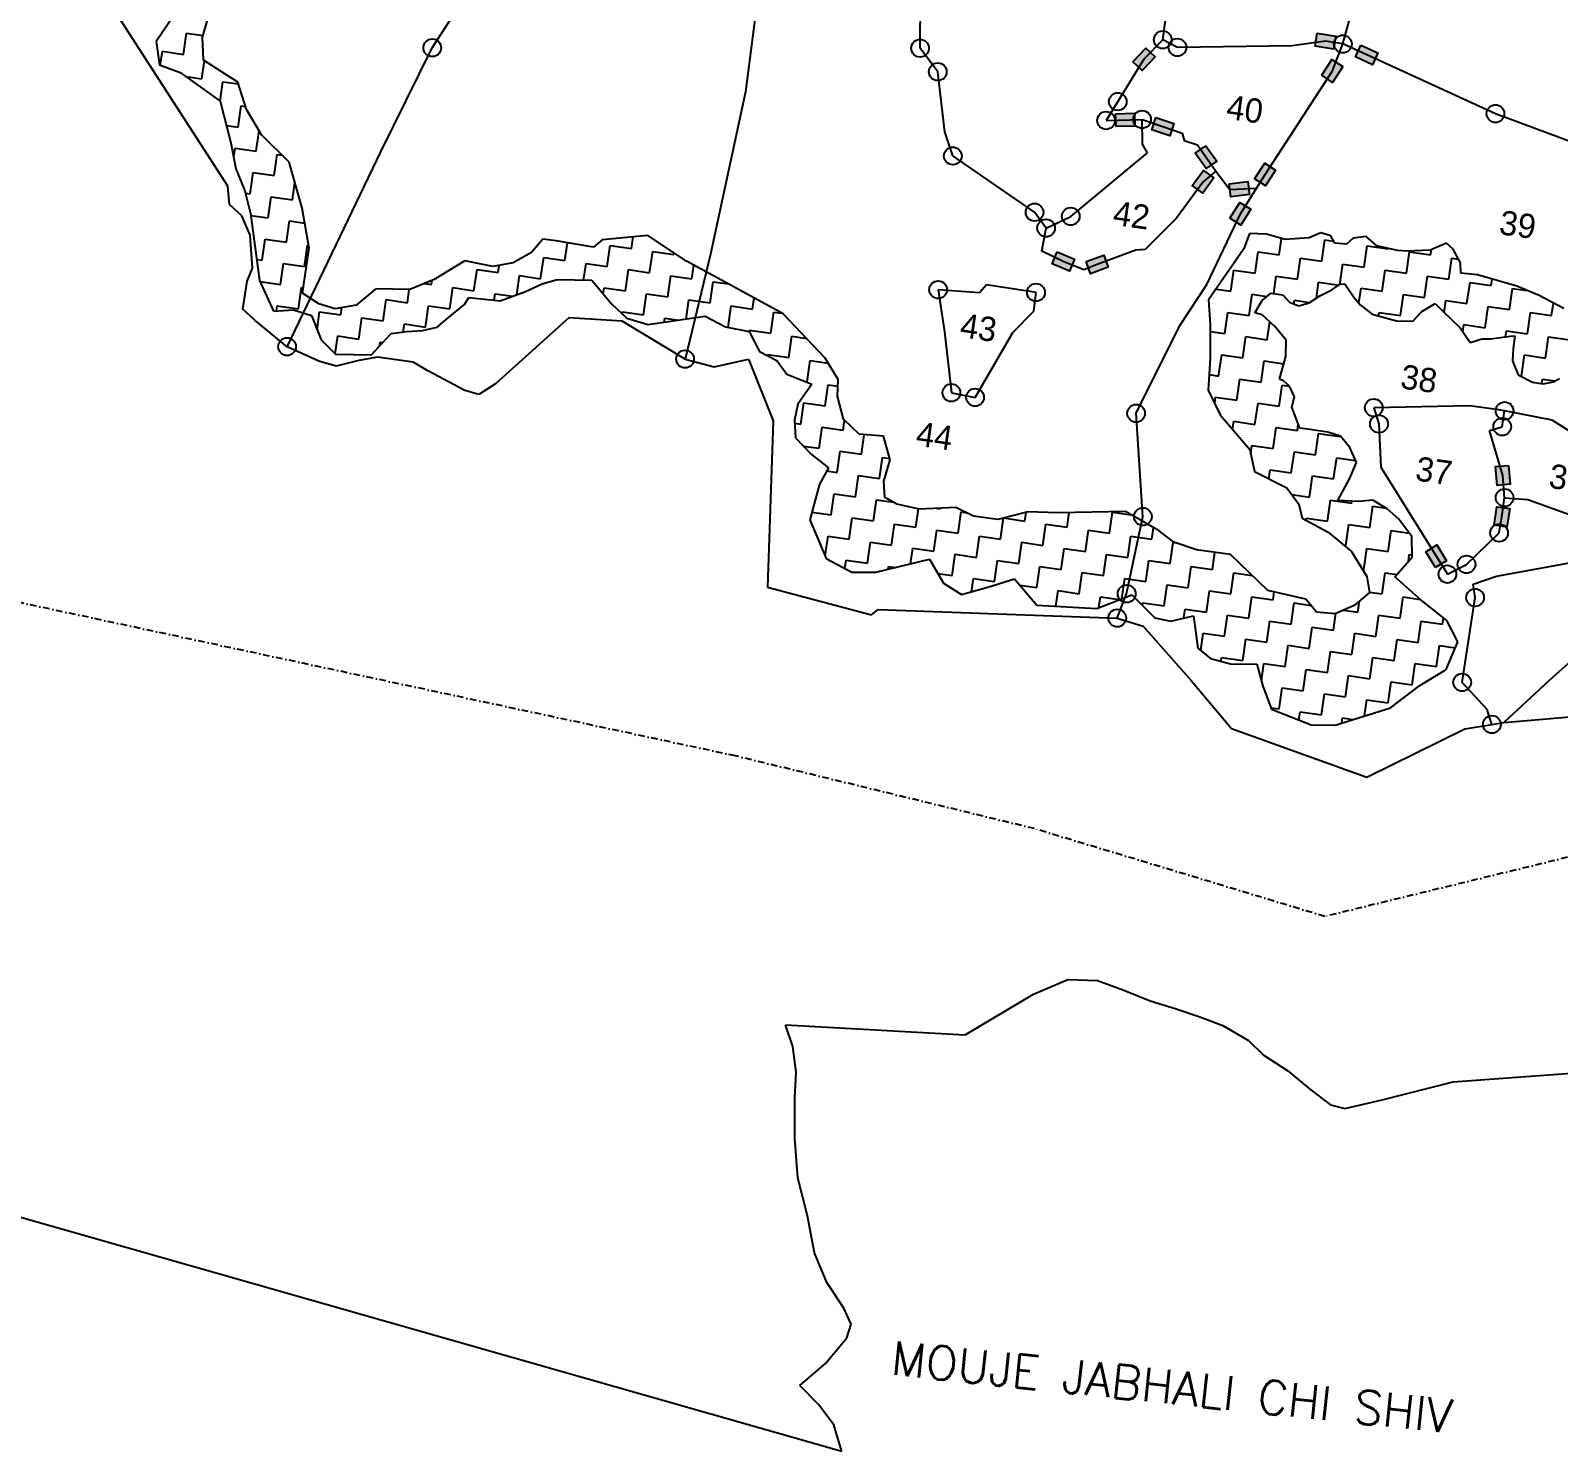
# Model space of a CAD drawing. Header units: metres. Extents: x 322372 to 326475, y 1828986 to 1832433.
# Drawn here: x 323819 to 324985, y 1828986 to 1830071 of the extents above; entities that cross this region are included whole.
import ezdxf

# ---------------------------------------------------------------- set-up
doc = ezdxf.new("R2010")
doc.units = ezdxf.units.M
doc.header["$MEASUREMENT"] = 0
doc.linetypes.add('DASHDOT', pattern=[1, 0.5, -0.25, 0, -0.25])
doc.linetypes.add('DIVIDE', pattern=[1.25, 0.5, -0.25, 0, -0.25, 0, -0.25])
for name, color, linetype in [('OFF', 1, 'Continuous'), ('POLY_HATCH', 12, 'Continuous'), ('POLY_PARCEL', 6, 'Continuous'), ('POLY_WATER', 4, 'Continuous'), ('TEXT_PARCEL', 7, 'Continuous'), ('V_BOUND_STREAM_LINE', 7, 'DASHDOT'), ('V_DIVIDE_LINE', 7, 'DIVIDE')]:
    doc.layers.add(name, color=color, linetype=linetype)
doc.styles.get("Standard").update_dxf_attribs({"font": 'simplex.shx'})
doc.styles.add('TEXT_MAP', font='', dxfattribs={"height": 2.5})
doc.styles.get('TEXT_MAP').set_extended_font_data('Kruti Dev 050')

msp = doc.modelspace()

# ---------------------------------------------------------------- hatches: boundary and pattern name
for points in [[(324813.3, 1830057.2), (324814.9, 1830067), (324800.7, 1830069.3), (324799.1, 1830059.5)], [(324677.1, 1830051.2), (324669.9, 1830058), (324660, 1830047.6), (324667.2, 1830040.8)], [(324843, 1830045.3), (324847.1, 1830054.3), (324834.1, 1830060.3), (324830, 1830051.3)], [(324804.2, 1830037.2), (324812.5, 1830031.8), (324820.4, 1830043.8), (324812, 1830049.2)], [(324661.5, 1829998.3), (324661.2, 1830008.3), (324646.9, 1830007.9), (324647.2, 1829998)], [(324688.2, 1829991.1), (324691.2, 1830000.5), (324677.6, 1830004.9), (324674.5, 1829995.5)], [(324716, 1829966), (324724.1, 1829971.7), (324715.8, 1829983.4), (324707.7, 1829977.7)], [(324705.4, 1829953.1), (324713.4, 1829947.2), (324721.9, 1829958.8), (324713.9, 1829964.6)], [(324769, 1829964.8), (324760.7, 1829970.2), (324752.9, 1829958.2), (324761.2, 1829952.8)], [(324749, 1829946.3), (324747.8, 1829956.1), (324733.6, 1829954.4), (324734.8, 1829944.5)], [(324750.1, 1829934.9), (324741.7, 1829940.1), (324734.1, 1829928), (324742.5, 1829922.7)], [(324611.7, 1829887.7), (324615.4, 1829896.9), (324602.2, 1829902.3), (324598.4, 1829893.2)], [(324641.2, 1829890.6), (324637.8, 1829899.9), (324624.3, 1829895), (324627.7, 1829885.7)], [(324938, 1829724.1), (324947.9, 1829725), (324946.7, 1829739.3), (324936.8, 1829738.4)], [(324947.7, 1829706.4), (324937.8, 1829707.8), (324935.8, 1829693.6), (324945.6, 1829692.2)], [(324892, 1829678.7), (324883.6, 1829673.4), (324891.1, 1829661.3), (324899.5, 1829666.5)]]:
    msp.add_hatch(color=256).paths.add_polyline_path(points)

# ---------------------------------------------------------------- linework, layer by layer
for points in [[(324800.7, 1830069.3), (324814.9, 1830067), (324813.3, 1830057.2), (324799.1, 1830059.5)], [(324660, 1830047.6), (324669.9, 1830058), (324677.1, 1830051.2), (324667.2, 1830040.8)], [(324834.1, 1830060.3), (324847.1, 1830054.3), (324843, 1830045.3), (324830, 1830051.3)], [(324820.4, 1830043.8), (324812.5, 1830031.8), (324804.2, 1830037.2), (324812, 1830049.2)], [(324646.9, 1830007.9), (324661.2, 1830008.3), (324661.5, 1829998.3), (324647.2, 1829998)], [(324677.6, 1830004.9), (324691.2, 1830000.5), (324688.2, 1829991.1), (324674.5, 1829995.5)], [(324715.8, 1829983.4), (324724.1, 1829971.7), (324716, 1829966), (324707.7, 1829977.7)], [(324721.9, 1829958.8), (324713.4, 1829947.2), (324705.4, 1829953.1), (324713.9, 1829964.6)], [(324752.9, 1829958.2), (324760.7, 1829970.2), (324769, 1829964.8), (324761.2, 1829952.8)], [(324733.6, 1829954.4), (324747.8, 1829956.1), (324749, 1829946.3), (324734.8, 1829944.5)], [(324734.1, 1829928), (324741.7, 1829940.1), (324750.1, 1829934.9), (324742.5, 1829922.7)], [(324602.2, 1829902.3), (324615.4, 1829896.9), (324611.7, 1829887.7), (324598.4, 1829893.2)], [(324624.3, 1829895), (324637.8, 1829899.9), (324641.2, 1829890.6), (324627.7, 1829885.7)], [(324946.7, 1829739.3), (324947.9, 1829725), (324938, 1829724.1), (324936.8, 1829738.4)], [(324935.8, 1829693.6), (324937.8, 1829707.8), (324947.7, 1829706.4), (324945.6, 1829692.2)], [(324891.1, 1829661.3), (324883.6, 1829673.4), (324892, 1829678.7), (324899.5, 1829666.5)]]:
    msp.add_lwpolyline(points, close=True)
for centre in [(324682.8, 1830064.3), (324125.3, 1830058.2), (324497.6, 1830057.9), (324694, 1830058.5), (324820.3, 1830061.1), (324511.1, 1830039.9), (324648.5, 1830017.1), (324936.8, 1830007.9), (324639.6, 1830002.7), (324667.1, 1830003.5), (324522.6, 1829975.6), (324585, 1829932.6), (324612.6, 1829929.5), (324593.8, 1829920.6), (324511.4, 1829873.5), (324586.1, 1829871.4), (324014.4, 1829830), (324318.2, 1829820.5), (324521.5, 1829794.8), (324539.6, 1829791.3), (324843.9, 1829783.4), (324662.5, 1829779.1), (324847.9, 1829771), (324943.8, 1829781), (324942, 1829768.9), (324943.8, 1829714.7), (324667.7, 1829700.2), (324939.6, 1829687.8), (324900.1, 1829656.3), (324914.7, 1829663.8), (324655.3, 1829641.3), (324921.2, 1829638.4), (324648.1, 1829622.8), (324911.4, 1829573.7), (324934.1, 1829541.6)]:
    msp.add_circle(centre, 6.76)
at = {"layer": 'OFF'}
msp.add_line((324438, 1828986.5), (323481.7, 1829258.8), dxfattribs=at)
at = {"layer": 'POLY_HATCH'}
for p, q in [((323928.4, 1830083.6), (323914.5, 1830063)), ((323950, 1830066.3), (323953.8, 1830079.4)), ((323914.5, 1830063), (323917, 1830045.1)), ((323950.7, 1830048.7), (323950, 1830066.3)), ((323976.8, 1830032), (323950.7, 1830048.7)), ((323917, 1830045.1), (323932.9, 1830039.4)), ((323932.9, 1830039.4), (323963.3, 1830017.5)), ((323983.5, 1830011), (323976.8, 1830032)), ((323963.3, 1830017.5), (323971.5, 1829985.7)), ((323995, 1829991.8), (323983.5, 1830011)), ((324016.1, 1829970.9), (323995, 1829991.8)), ((323971.5, 1829985.7), (323975.4, 1829965.8)), ((323975.4, 1829965.8), (323982.2, 1829949)), ((324025.9, 1829935.8), (324016.1, 1829970.9)), ((323982.2, 1829949), (323986.4, 1829931.6)), ((323986.4, 1829931.6), (323993.3, 1829880.4)), ((324031.3, 1829905.2), (324025.9, 1829935.8)), ((324209.6, 1829912.2), (324201, 1829901.8)), ((324219.8, 1829910.8), (324209.6, 1829912.2)), ((324248.3, 1829906), (324219.8, 1829910.8)), ((324254.9, 1829911.5), (324248.3, 1829906)), ((324289.8, 1829915), (324254.9, 1829911.5)), ((324319.3, 1829895.2), (324289.8, 1829915)), ((324749.1, 1829916.4), (324744.8, 1829904.7)), ((324762, 1829915.8), (324749.1, 1829916.4)), ((324776.3, 1829911.8), (324762, 1829915.8)), ((324794.6, 1829913.1), (324776.3, 1829911.8)), ((324803.6, 1829917), (324794.6, 1829913.1)), ((324811.1, 1829914.6), (324803.6, 1829917)), ((324814.2, 1829909), (324811.1, 1829914.6)), ((324823.1, 1829908.3), (324814.2, 1829909)), ((324828.3, 1829912.8), (324823.1, 1829908.3)), ((324838.2, 1829914), (324828.3, 1829912.8)), ((324846.3, 1829907), (324838.2, 1829914)), ((324862, 1829903.4), (324846.3, 1829907)), ((324899.4, 1829909), (324887, 1829903.7)), ((324904.6, 1829904.4), (324899.4, 1829909)), ((324026.3, 1829870.9), (324031.3, 1829905.2)), ((324150.1, 1829895.5), (324126.7, 1829881.3)), ((324171.6, 1829891.1), (324150.1, 1829895.5)), ((324186.9, 1829894.1), (324171.6, 1829891.1)), ((324201, 1829901.8), (324186.9, 1829894.1)), ((324348.8, 1829879.3), (324319.3, 1829895.2)), ((324744.8, 1829904.7), (324717.8, 1829865.8)), ((324869.4, 1829903), (324862, 1829903.4)), ((324887, 1829903.7), (324869.4, 1829903)), ((324910.2, 1829893.9), (324904.6, 1829904.4)), ((324910.4, 1829886.1), (324910.2, 1829893.9)), ((324923.2, 1829884.9), (324910.4, 1829886.1)), ((324953.1, 1829876.1), (324923.2, 1829884.9)), ((323993.3, 1829880.4), (324004.2, 1829857)), ((324038.8, 1829862.7), (324026.3, 1829870.9)), ((324082.2, 1829874.1), (324067.2, 1829861.8)), ((324108.1, 1829873.6), (324082.2, 1829874.1)), ((324126.7, 1829881.3), (324108.1, 1829873.6)), ((324177.1, 1829864.9), (324196.5, 1829872.1)), ((324196.5, 1829872.1), (324209.1, 1829877.9)), ((324209.1, 1829877.9), (324220.5, 1829881.2)), ((324220.5, 1829881.2), (324247, 1829880.7)), ((324247, 1829880.7), (324262, 1829862.6)), ((324393, 1829855.1), (324348.8, 1829879.3)), ((324758.7, 1829865.2), (324765.4, 1829870.9)), ((324765.4, 1829870.9), (324774.4, 1829869.6)), ((324802.8, 1829868.9), (324811.8, 1829873.5)), ((324811.8, 1829873.5), (324818.3, 1829877.6)), ((324818.3, 1829877.6), (324821.7, 1829877.9)), ((324821.7, 1829877.9), (324828.6, 1829867.7)), ((324970.2, 1829869.1), (324953.1, 1829876.1)), ((324051.2, 1829858.9), (324038.8, 1829862.7)), ((324067.2, 1829861.8), (324051.2, 1829858.9)), ((324137.5, 1829852.1), (324149.9, 1829862.1)), ((324149.9, 1829862.1), (324153.1, 1829867.5)), ((324153.1, 1829867.5), (324177.1, 1829864.9)), ((324262, 1829862.6), (324273.9, 1829851.7)), ((324717.8, 1829865.8), (324719, 1829846.8)), ((324753.2, 1829855.9), (324758.7, 1829865.2)), ((324774.4, 1829869.6), (324779.5, 1829863.9)), ((324779.5, 1829863.9), (324786.6, 1829861.2)), ((324786.6, 1829861.2), (324794.5, 1829863.4)), ((324794.5, 1829863.4), (324802.8, 1829868.9)), ((324828.6, 1829867.7), (324833.6, 1829862)), ((324833.6, 1829862), (324842.7, 1829854.8)), ((324880.7, 1829856.9), (324890.8, 1829863)), ((324890.8, 1829863), (324896.6, 1829857.1)), ((324988.9, 1829859.2), (324970.2, 1829869.1)), ((324004.2, 1829857), (324019.4, 1829858.2)), ((324019.4, 1829858.2), (324033, 1829853.7)), ((324033, 1829853.7), (324040.4, 1829835.1)), ((324129, 1829845), (324137.5, 1829852.1)), ((324273.9, 1829851.7), (324289.9, 1829846.9)), ((324289.9, 1829846.9), (324333.6, 1829853.2)), ((324333.6, 1829853.2), (324349.2, 1829845.1)), ((324425.1, 1829821.3), (324393, 1829855.1)), ((324758.8, 1829854.3), (324753.2, 1829855.9)), ((324768.4, 1829845.4), (324758.8, 1829854.3)), ((324842.7, 1829854.8), (324861.2, 1829849.6)), ((324861.2, 1829849.6), (324873.8, 1829849.5)), ((324873.8, 1829849.5), (324880.7, 1829856.9)), ((324896.6, 1829857.1), (324909.9, 1829844.3)), ((324087, 1829832.6), (324093.9, 1829840)), ((324093.9, 1829840), (324105.9, 1829841.6)), ((324105.9, 1829841.6), (324117.7, 1829842.4)), ((324117.7, 1829842.4), (324129, 1829845)), ((324349.2, 1829845.1), (324367.1, 1829841.7)), ((324367.1, 1829841.7), (324375, 1829826.3)), ((324719, 1829846.8), (324719.1, 1829820.9)), ((324777, 1829834.9), (324768.4, 1829845.4)), ((324909.9, 1829844.3), (324917.5, 1829833.2)), ((324917.5, 1829833.2), (324926.3, 1829836.1)), ((324926.3, 1829836.1), (324933, 1829836)), ((324933, 1829836), (324948.3, 1829837.9)), ((324948.3, 1829837.9), (324951.7, 1829838.3)), ((324951.7, 1829838.3), (324950.3, 1829828.5)), ((324040.4, 1829835.1), (324051.4, 1829824.3)), ((324051.4, 1829824.3), (324079, 1829823.7)), ((324079, 1829823.7), (324087, 1829832.6)), ((324375, 1829826.3), (324388.2, 1829819.4)), ((324776.9, 1829822.4), (324777, 1829834.9)), ((324950.3, 1829828.5), (324949.9, 1829819.3)), ((324388.2, 1829819.4), (324395.9, 1829809.1)), ((324435.1, 1829805), (324425.1, 1829821.3)), ((324719.1, 1829820.9), (324717.6, 1829796.8)), ((324771.9, 1829805.2), (324776.9, 1829822.4)), ((324949.9, 1829819.3), (324954.2, 1829808.6)), ((324395.9, 1829809.1), (324414.9, 1829801.3)), ((324414.9, 1829801.3), (324404.4, 1829786.1)), ((324434.6, 1829792.1), (324435.1, 1829805)), ((324775.1, 1829803.9), (324771.9, 1829805.2)), ((324779.6, 1829799.9), (324775.1, 1829803.9)), ((324954.2, 1829808.6), (324965.1, 1829802.9)), ((324965.1, 1829802.9), (324973.3, 1829801.7)), ((324973.3, 1829801.7), (324981, 1829803.1)), ((324981, 1829803.1), (324985.6, 1829805.8)), ((324439.2, 1829774.6), (324434.6, 1829792.1)), ((324717.6, 1829796.8), (324726.6, 1829778)), ((324783.4, 1829791.8), (324779.6, 1829799.9)), ((324781.4, 1829783.7), (324783.4, 1829791.8)), ((324404.4, 1829786.1), (324401.8, 1829773.9)), ((324726.6, 1829778), (324749.4, 1829751.4)), ((324787.5, 1829767.7), (324781.4, 1829783.7)), ((324401.8, 1829773.9), (324402.4, 1829760.4)), ((324451.2, 1829763.1), (324439.2, 1829774.6)), ((324793.3, 1829766.9), (324787.5, 1829767.7)), ((324808.9, 1829764.7), (324793.3, 1829766.9)), ((324402.4, 1829760.4), (324414.8, 1829747.7)), ((324469.8, 1829761.7), (324451.2, 1829763.1)), ((324474.9, 1829743.5), (324469.8, 1829761.7)), ((324818.5, 1829761.6), (324808.9, 1829764.7)), ((324825.6, 1829753.1), (324818.5, 1829761.6)), ((324414.8, 1829747.7), (324427.6, 1829737.5)), ((324470, 1829727.4), (324474.9, 1829743.5)), ((324749.4, 1829751.4), (324752.8, 1829734.7)), ((324830.7, 1829741.5), (324825.6, 1829753.1)), ((324427.6, 1829737.5), (324420.8, 1829725.1)), ((324752.8, 1829734.7), (324777.6, 1829722.1)), ((324825.6, 1829729.6), (324830.7, 1829741.5)), ((324420.8, 1829725.1), (324413.5, 1829697.7)), ((324470.8, 1829714.9), (324470, 1829727.4)), ((324777.6, 1829722.1), (324786.8, 1829709.7)), ((324816.5, 1829712.5), (324825.6, 1829729.6)), ((324479.8, 1829709.7), (324470.8, 1829714.9)), ((324496.8, 1829706), (324479.8, 1829709.7)), ((324524.8, 1829707.2), (324496.8, 1829706)), ((324538.5, 1829700.7), (324524.8, 1829707.2)), ((324786.8, 1829709.7), (324789.2, 1829699)), ((324832.3, 1829711.9), (324816.5, 1829712.5)), ((324843.3, 1829712.8), (324832.3, 1829711.9)), ((324854.1, 1829706.3), (324843.3, 1829712.8)), ((324413.5, 1829697.7), (324426, 1829668.2)), ((324556.9, 1829698), (324538.5, 1829700.7)), ((324579.8, 1829703.8), (324556.9, 1829698)), ((324603, 1829703.1), (324579.8, 1829703.8)), ((324654.4, 1829704.1), (324603, 1829703.1)), ((324680.1, 1829689.4), (324654.4, 1829704.1)), ((324789.2, 1829699), (324809, 1829688.4)), ((324863, 1829698.3), (324854.1, 1829706.3)), ((324872.9, 1829685.1), (324863, 1829698.3)), ((324691.2, 1829680.7), (324680.1, 1829689.4)), ((324809, 1829688.4), (324827, 1829673.5)), ((324873.1, 1829669.2), (324872.9, 1829685.1)), ((324708.6, 1829675), (324691.2, 1829680.7)), ((324734.6, 1829671.2), (324708.6, 1829675)), ((324827, 1829673.5), (324838.5, 1829654.4)), ((324426, 1829668.2), (324445.5, 1829657.9)), ((324463.9, 1829657.8), (324504.7, 1829667.8)), ((324504.7, 1829667.8), (324515.5, 1829649.5)), ((324763.1, 1829643.8), (324734.6, 1829671.2)), ((324860.1, 1829654.3), (324873.1, 1829669.2)), ((324445.5, 1829657.9), (324463.9, 1829657.8)), ((324515.5, 1829649.5), (324529.3, 1829640.8)), ((324549.4, 1829646.3), (324569.6, 1829652.7)), ((324569.6, 1829652.7), (324586.8, 1829632.6)), ((324838.5, 1829654.4), (324840.7, 1829642.4)), ((324880.1, 1829636.4), (324860.1, 1829654.3)), ((324529.3, 1829640.8), (324549.4, 1829646.3)), ((324632.5, 1829630.2), (324659.2, 1829640.6)), ((324659.2, 1829640.6), (324676.7, 1829623)), ((324792, 1829637.1), (324763.1, 1829643.8)), ((324840.7, 1829642.4), (324828.9, 1829632.4)), ((324586.8, 1829632.6), (324632.5, 1829630.2)), ((324800.3, 1829627.4), (324792, 1829637.1)), ((324814.4, 1829626.1), (324800.3, 1829627.4)), ((324828.9, 1829632.4), (324814.4, 1829626.1)), ((324899.7, 1829621), (324880.1, 1829636.4)), ((324676.7, 1829623), (324688.9, 1829620.4)), ((324688.9, 1829620.4), (324706.3, 1829624.6)), ((324706.3, 1829624.6), (324709.5, 1829599.9)), ((324908.2, 1829604.7), (324899.7, 1829621)), ((324899.3, 1829583.4), (324908.2, 1829604.7)), ((324709.5, 1829599.9), (324719.2, 1829591.8)), ((324719.2, 1829591.8), (324734.5, 1829587.9)), ((324734.5, 1829587.9), (324754.6, 1829587.6)), ((324754.6, 1829587.6), (324759.2, 1829570.8)), ((324879.1, 1829571.2), (324899.3, 1829583.4)), ((324759.2, 1829570.8), (324765.9, 1829553.1)), ((324856.6, 1829554.3), (324879.1, 1829571.2)), ((324765.9, 1829553.1), (324796.1, 1829541.2)), ((324814.5, 1829541.1), (324856.6, 1829554.3)), ((324796.1, 1829541.2), (324814.5, 1829541.1))]:
    msp.add_line(p, q, dxfattribs=at)
at = {"layer": 'POLY_HATCH', "linetype": 'Continuous'}
for p, q in [((323935.4, 1830053.1), (323937.8, 1830069.3)), ((323937.8, 1830069.3), (323950.3, 1830067.5)), ((323917.7, 1830044.8), (323919.3, 1830055.5)), ((323919.3, 1830055.5), (323935.4, 1830053.1)), ((323949.3, 1830034.6), (323951.3, 1830048.4)), ((323937.1, 1830036.4), (323949.3, 1830034.6)), ((323963.3, 1830017.4), (323965.5, 1830032.3)), ((323965.5, 1830032.3), (323977.3, 1830030.6)), ((323977, 1829997.6), (323979.3, 1830013.8)), ((323979.3, 1830013.8), (323982.8, 1830013.3)), ((323968.1, 1829998.9), (323977, 1829997.6)), ((323990.8, 1829979.2), (323993.1, 1829995)), ((323973.7, 1829974.6), (323974.7, 1829981.5)), ((323974.7, 1829981.5), (323990.8, 1829979.2)), ((324004.7, 1829960.7), (324007, 1829976.8)), ((324007, 1829976.8), (324010.6, 1829976.3)), ((323986.2, 1829946.8), (323988.5, 1829963)), ((323988.5, 1829963), (324004.7, 1829960.7)), ((324018.5, 1829942.2), (324020.4, 1829955.3)), ((323982.6, 1829947.3), (323986.2, 1829946.8)), ((324000, 1829928.3), (324002.4, 1829944.5)), ((324002.4, 1829944.5), (324018.5, 1829942.2)), ((323986.6, 1829930.2), (324000, 1829928.3)), ((324013.9, 1829909.8), (324016.2, 1829926)), ((324016.2, 1829926), (324027.9, 1829924.3)), ((323995.4, 1829896), (323997.7, 1829912.1)), ((323997.7, 1829912.1), (324013.9, 1829909.8)), ((324027.8, 1829891.3), (324030.1, 1829907.5)), ((324030.1, 1829907.5), (324030.9, 1829907.4)), ((324226.5, 1829895.8), (324228.4, 1829909.3)), ((324258.8, 1829891.2), (324261.1, 1829907.3)), ((324261.1, 1829907.3), (324277.3, 1829905)), ((324277.3, 1829905), (324278.6, 1829913.9)), ((324771.8, 1829900), (324773.6, 1829912.6)), ((324804.2, 1829895.4), (324806.5, 1829911.6)), ((324806.5, 1829911.6), (324813.3, 1829910.6)), ((324836.5, 1829890.7), (324838.8, 1829906.9)), ((324838.8, 1829906.9), (324855, 1829904.6)), ((323991.1, 1829896.6), (323995.4, 1829896)), ((324208, 1829881.9), (324210.3, 1829898.1)), ((324210.3, 1829898.1), (324226.5, 1829895.8)), ((324291.2, 1829886.5), (324293.5, 1829902.7)), ((324293.5, 1829902.7), (324309.7, 1829900.4)), ((324309.7, 1829900.4), (324309.8, 1829901.5)), ((324753.3, 1829886.2), (324755.6, 1829902.4)), ((324755.6, 1829902.4), (324771.8, 1829900)), ((324785.7, 1829881.5), (324788, 1829897.7)), ((324788, 1829897.7), (324804.2, 1829895.4)), ((324855, 1829904.6), (324855.1, 1829905)), ((324868.8, 1829886.1), (324871.2, 1829902.3)), ((324871.2, 1829902.3), (324887.3, 1829900)), ((324887.3, 1829900), (324887.9, 1829904.1)), ((324901.2, 1829881.5), (324903.5, 1829897.6)), ((324903.5, 1829897.6), (324908.6, 1829896.9)), ((324009.3, 1829877.5), (324011.6, 1829893.6)), ((324011.6, 1829893.6), (324027.8, 1829891.3)), ((324143.1, 1829891.3), (324143.3, 1829891.2)), ((324143.3, 1829891.2), (324143.3, 1829891.4)), ((324157.1, 1829872.7), (324159.5, 1829888.9)), ((324159.5, 1829888.9), (324175.6, 1829886.6)), ((324175.6, 1829886.6), (324176.4, 1829892.1)), ((324189.7, 1829869.6), (324191.8, 1829884.3)), ((324191.8, 1829884.3), (324208, 1829881.9)), ((324240.8, 1829880.8), (324242.7, 1829893.5)), ((324242.7, 1829893.5), (324258.8, 1829891.2)), ((324272.7, 1829872.7), (324275, 1829888.8)), ((324275, 1829888.8), (324291.2, 1829886.5)), ((324305, 1829868), (324307.3, 1829884.2)), ((324307.3, 1829884.2), (324323.5, 1829881.9)), ((324323.5, 1829881.9), (324325, 1829892.1)), ((324734.8, 1829872.3), (324737.1, 1829888.5)), ((324737.1, 1829888.5), (324753.3, 1829886.2)), ((324767.6, 1829870.6), (324769.5, 1829883.9)), ((324769.5, 1829883.9), (324785.7, 1829881.5)), ((324818.1, 1829877.4), (324820.3, 1829893.1)), ((324820.3, 1829893.1), (324836.5, 1829890.7)), ((324850.4, 1829872.3), (324852.7, 1829888.4)), ((324852.7, 1829888.4), (324868.8, 1829886.1)), ((324882.7, 1829867.6), (324885, 1829883.8)), ((324885, 1829883.8), (324901.2, 1829881.5)), ((323993.6, 1829879.7), (324009.3, 1829877.5)), ((324023.1, 1829859), (324025.4, 1829875.1)), ((324025.4, 1829875.1), (324026.9, 1829874.9)), ((324106.3, 1829863.5), (324107.7, 1829873.7)), ((324119.1, 1829878.2), (324124.8, 1829877.4)), ((324124.8, 1829877.4), (324125.3, 1829880.8)), ((324138.6, 1829858.9), (324141, 1829875.1)), ((324141, 1829875.1), (324157.1, 1829872.7)), ((324172.6, 1829865.4), (324173.3, 1829870.4)), ((324173.3, 1829870.4), (324186.8, 1829868.5)), ((324255.8, 1829870.1), (324256.5, 1829875)), ((324256.5, 1829875), (324272.7, 1829872.7)), ((324337.4, 1829863.4), (324339.7, 1829879.5)), ((324339.7, 1829879.5), (324351.4, 1829877.9)), ((324723.5, 1829874), (324734.8, 1829872.3)), ((324800.1, 1829867.1), (324801.8, 1829879.2)), ((324801.8, 1829879.2), (324817.4, 1829877)), ((324832.5, 1829863.2), (324834.2, 1829874.6)), ((324834.2, 1829874.6), (324850.4, 1829872.3)), ((324915, 1829863), (324917.4, 1829879.1)), ((324917.4, 1829879.1), (324933.5, 1829876.8)), ((324933.5, 1829876.8), (324934.2, 1829881.6)), ((324947.4, 1829858.3), (324949.7, 1829874.5)), ((324949.7, 1829874.5), (324960.8, 1829872.9)), ((324006.3, 1829857.2), (324006.9, 1829861.3)), ((324006.9, 1829861.3), (324023.1, 1829859)), ((324055.5, 1829854.3), (324056.2, 1829859.8)), ((324087.8, 1829849.7), (324090.1, 1829865.9)), ((324090.1, 1829865.9), (324106.3, 1829863.5)), ((324120.1, 1829845), (324122.5, 1829861.2)), ((324122.5, 1829861.2), (324138.6, 1829858.9)), ((324286.5, 1829854.2), (324288.8, 1829870.3)), ((324288.8, 1829870.3), (324305, 1829868)), ((324319.1, 1829851.1), (324321.2, 1829865.7)), ((324321.2, 1829865.7), (324337.4, 1829863.4)), ((324351.2, 1829844.9), (324353.5, 1829861.1)), ((324353.5, 1829861.1), (324369.7, 1829858.7)), ((324369.7, 1829858.7), (324370.9, 1829867.2)), ((324748.7, 1829853.8), (324751, 1829870)), ((324751, 1829870), (324762.4, 1829868.4)), ((324782.9, 1829862.6), (324783.3, 1829865.4)), ((324783.3, 1829865.4), (324794.9, 1829863.7)), ((324864.2, 1829853.8), (324866.5, 1829869.9)), ((324866.5, 1829869.9), (324882.7, 1829867.6)), ((324897.6, 1829856.2), (324898.9, 1829865.3)), ((324898.9, 1829865.3), (324915, 1829863)), ((324928.9, 1829844.5), (324931.2, 1829860.6)), ((324931.2, 1829860.6), (324947.4, 1829858.3)), ((324979.7, 1829853.7), (324981.1, 1829863.3)), ((324037.3, 1829842.9), (324039.3, 1829856.7)), ((324039.3, 1829856.7), (324055.5, 1829854.3)), ((324069.3, 1829835.8), (324071.6, 1829852)), ((324071.6, 1829852), (324087.8, 1829849.7)), ((324103.1, 1829841.2), (324104, 1829847.4)), ((324104, 1829847.4), (324120.1, 1829845)), ((324270.2, 1829855.1), (324270.4, 1829856.5)), ((324270.4, 1829856.5), (324286.5, 1829854.2)), ((324302.2, 1829848.7), (324302.7, 1829851.8)), ((324302.7, 1829851.8), (324313.5, 1829850.3)), ((324383.6, 1829840.2), (324385.9, 1829856.4)), ((324385.9, 1829856.4), (324392.3, 1829855.5)), ((324730.2, 1829840), (324732.5, 1829856.2)), ((324732.5, 1829856.2), (324748.7, 1829853.8)), ((324762.5, 1829835.3), (324764.5, 1829849)), ((324847.6, 1829853.4), (324848, 1829856.1)), ((324848, 1829856.1), (324864.2, 1829853.8)), ((324961.2, 1829839.8), (324963.6, 1829856)), ((324963.6, 1829856), (324979.7, 1829853.7)), ((324051.2, 1829824.5), (324053.1, 1829838.2)), ((324053.1, 1829838.2), (324069.3, 1829835.8)), ((324349, 1829845.2), (324351.2, 1829844.9)), ((324367.2, 1829841.4), (324367.4, 1829842.6)), ((324367.4, 1829842.6), (324383.6, 1829840.2)), ((324397.4, 1829821.7), (324399.7, 1829837.9)), ((324399.7, 1829837.9), (324410.9, 1829836.3)), ((324719, 1829841.6), (324730.2, 1829840)), ((324744, 1829821.5), (324746.3, 1829837.7)), ((324746.3, 1829837.7), (324762.5, 1829835.3)), ((324911.9, 1829841.3), (324912.7, 1829846.8)), ((324912.7, 1829846.8), (324928.9, 1829844.5)), ((324944.4, 1829837.4), (324945.1, 1829842.1)), ((324945.1, 1829842.1), (324961.2, 1829839.8)), ((324975.1, 1829821.3), (324977.4, 1829837.5)), ((324977.4, 1829837.5), (324993.6, 1829835.2)), ((324085, 1829830.4), (324085.5, 1829833.5)), ((324085.5, 1829833.5), (324087.6, 1829833.2)), ((324381.1, 1829823.1), (324381.2, 1829824.1)), ((324381.2, 1829824.1), (324397.4, 1829821.7)), ((324725.5, 1829807.6), (324727.9, 1829823.8)), ((324727.9, 1829823.8), (324744, 1829821.5)), ((324411.3, 1829803.2), (324413.6, 1829819.4)), ((324413.6, 1829819.4), (324427.5, 1829817.4)), ((324757.9, 1829803), (324760.2, 1829819.2)), ((324760.2, 1829819.2), (324775.3, 1829817)), ((324956.6, 1829807.5), (324958.9, 1829823.7)), ((324958.9, 1829823.7), (324975.1, 1829821.3)), ((324409.6, 1829803.5), (324411.3, 1829803.2)), ((324425.1, 1829784.7), (324427.4, 1829800.9)), ((324427.4, 1829800.9), (324434.9, 1829799.8)), ((324718.4, 1829808.7), (324725.5, 1829807.6)), ((324739.4, 1829789.1), (324741.7, 1829805.3)), ((324741.7, 1829805.3), (324757.9, 1829803)), ((324771.7, 1829784.5), (324774, 1829800.7)), ((324774, 1829800.7), (324779.6, 1829799.9)), ((324956.3, 1829807.5), (324956.6, 1829807.5)), ((324972.3, 1829801.8), (324972.8, 1829805.2)), ((324972.8, 1829805.2), (324982.2, 1829803.8)), ((324722.5, 1829786.6), (324723.2, 1829791.5)), ((324723.2, 1829791.5), (324739.4, 1829789.1)), ((324406.6, 1829770.9), (324408.9, 1829787.1)), ((324408.9, 1829787.1), (324425.1, 1829784.7)), ((324753.2, 1829770.7), (324755.6, 1829786.8)), ((324755.6, 1829786.8), (324771.7, 1829784.5)), ((324401.9, 1829771.6), (324406.6, 1829770.9)), ((324420.5, 1829752.4), (324422.8, 1829768.6)), ((324422.8, 1829768.6), (324439, 1829766.3)), ((324439, 1829766.3), (324440, 1829773.7)), ((324736.2, 1829766.8), (324737.1, 1829773)), ((324737.1, 1829773), (324753.2, 1829770.7)), ((324767.1, 1829752.2), (324769.4, 1829768.3)), ((324769.4, 1829768.3), (324785.6, 1829766)), ((324785.6, 1829766), (324786.3, 1829771)), ((324408.5, 1829754.1), (324420.5, 1829752.4)), ((324452.8, 1829747.8), (324455, 1829762.8)), ((324750, 1829748.2), (324750.9, 1829754.5)), ((324750.9, 1829754.5), (324767.1, 1829752.2)), ((324799.4, 1829747.5), (324801.8, 1829763.7)), ((324801.8, 1829763.7), (324817.9, 1829761.4)), ((324817.9, 1829761.4), (324818, 1829761.8)), ((324434.3, 1829733.9), (324436.6, 1829750.1)), ((324436.6, 1829750.1), (324452.8, 1829747.8)), ((324466.7, 1829729.3), (324469, 1829745.4)), ((324469, 1829745.4), (324474.6, 1829744.6)), ((324780.9, 1829733.7), (324783.3, 1829749.8)), ((324783.3, 1829749.8), (324799.4, 1829747.5)), ((324813.3, 1829729), (324815.6, 1829745.2)), ((324815.6, 1829745.2), (324829.9, 1829743.1)), ((324426.2, 1829735.1), (324434.3, 1829733.9)), ((324448.2, 1829715.4), (324450.5, 1829731.6)), ((324450.5, 1829731.6), (324466.7, 1829729.3)), ((324763.8, 1829729.1), (324764.8, 1829736)), ((324764.8, 1829736), (324780.9, 1829733.7)), ((324794.8, 1829715.2), (324797.1, 1829731.3)), ((324797.1, 1829731.3), (324813.3, 1829729)), ((324429.7, 1829701.6), (324432, 1829717.7)), ((324432, 1829717.7), (324448.2, 1829715.4)), ((324462, 1829696.9), (324464.4, 1829713.1)), ((324464.4, 1829713.1), (324477.2, 1829711.2)), ((324781.3, 1829717.1), (324794.8, 1829715.2)), ((324808.6, 1829696.7), (324811, 1829712.8)), ((324811, 1829712.8), (324827.1, 1829710.5)), ((324827.1, 1829710.5), (324827.4, 1829712.1)), ((324841, 1829692), (324843.3, 1829708.2)), ((324843.3, 1829708.2), (324853.3, 1829706.8)), ((324415.1, 1829703.7), (324429.7, 1829701.6)), ((324443.5, 1829683.1), (324445.9, 1829699.2)), ((324445.9, 1829699.2), (324462, 1829696.9)), ((324494.4, 1829692.3), (324496.4, 1829706.1)), ((324509.9, 1829706.6), (324512.9, 1829706.1)), ((324512.9, 1829706.1), (324513, 1829706.7)), ((324526.7, 1829687.6), (324529, 1829703.8)), ((324529, 1829703.8), (324533.2, 1829703.2)), ((324559.1, 1829683), (324561.4, 1829699.2)), ((324561.4, 1829699.2), (324577.6, 1829696.8)), ((324577.6, 1829696.8), (324578.5, 1829703.5)), ((324609.9, 1829692.2), (324611.5, 1829703.3)), ((324642.3, 1829687.5), (324644.6, 1829703.7)), ((324644.6, 1829703.7), (324658.6, 1829701.7)), ((324792.2, 1829697.4), (324792.5, 1829699)), ((324792.5, 1829699), (324808.6, 1829696.7)), ((324425.2, 1829670.2), (324427.4, 1829685.4)), ((324427.4, 1829685.4), (324443.5, 1829683.1)), ((324475.9, 1829678.4), (324478.2, 1829694.6)), ((324478.2, 1829694.6), (324494.4, 1829692.3)), ((324508.2, 1829673.8), (324510.5, 1829689.9)), ((324510.5, 1829689.9), (324526.7, 1829687.6)), ((324540.6, 1829669.1), (324542.9, 1829685.3)), ((324542.9, 1829685.3), (324559.1, 1829683)), ((324591.4, 1829678.3), (324593.7, 1829694.5)), ((324593.7, 1829694.5), (324609.9, 1829692.2)), ((324623.8, 1829673.7), (324626.1, 1829689.9)), ((324626.1, 1829689.9), (324642.3, 1829687.5)), ((324656.1, 1829669), (324658.4, 1829685.2)), ((324658.4, 1829685.2), (324674.6, 1829682.9)), ((324674.6, 1829682.9), (324675.9, 1829691.8)), ((324822.5, 1829678.2), (324824.8, 1829694.3)), ((324824.8, 1829694.3), (324841, 1829692)), ((324854.8, 1829673.5), (324857.2, 1829689.7)), ((324857.2, 1829689.7), (324870.9, 1829687.7)), ((324457.4, 1829664.6), (324459.7, 1829680.7)), ((324459.7, 1829680.7), (324475.9, 1829678.4)), ((324490.4, 1829664.3), (324492.1, 1829676.1)), ((324492.1, 1829676.1), (324508.2, 1829673.8)), ((324572.9, 1829664.5), (324575.2, 1829680.7)), ((324575.2, 1829680.7), (324591.4, 1829678.3)), ((324605.3, 1829659.8), (324607.6, 1829676)), ((324607.6, 1829676), (324623.8, 1829673.7)), ((324688.5, 1829664.4), (324690.8, 1829680.6)), ((324690.8, 1829680.6), (324692.2, 1829680.4)), ((324720.8, 1829659.8), (324722.7, 1829672.9)), ((324821.2, 1829678.4), (324822.5, 1829678.2)), ((324836.3, 1829659.7), (324838.7, 1829675.9)), ((324838.7, 1829675.9), (324854.8, 1829673.5)), ((324440.3, 1829660.6), (324441.2, 1829666.9)), ((324441.2, 1829666.9), (324457.4, 1829664.6)), ((324473.2, 1829660.1), (324473.6, 1829662.2)), ((324473.6, 1829662.2), (324478.9, 1829661.5)), ((324522.1, 1829655.3), (324524.4, 1829671.5)), ((324524.4, 1829671.5), (324540.6, 1829669.1)), ((324554.4, 1829650.6), (324556.7, 1829666.8)), ((324556.7, 1829666.8), (324572.9, 1829664.5)), ((324586.8, 1829646), (324589.1, 1829662.2)), ((324589.1, 1829662.2), (324605.3, 1829659.8)), ((324637.6, 1829655.2), (324639.9, 1829671.4)), ((324639.9, 1829671.4), (324656.1, 1829669)), ((324670, 1829650.6), (324672.3, 1829666.7)), ((324672.3, 1829666.7), (324688.5, 1829664.4)), ((324702.3, 1829645.9), (324704.6, 1829662.1)), ((324704.6, 1829662.1), (324720.8, 1829659.8)), ((324870.3, 1829666), (324871, 1829671.2)), ((324871, 1829671.2), (324873.1, 1829670.9)), ((324511.2, 1829656.8), (324522.1, 1829655.3)), ((324536.8, 1829642.9), (324538.3, 1829653)), ((324538.3, 1829653), (324554.4, 1829650.6)), ((324619.1, 1829641.3), (324621.4, 1829657.5)), ((324621.4, 1829657.5), (324637.6, 1829655.2)), ((324651.6, 1829637.7), (324653.8, 1829652.9)), ((324653.8, 1829652.9), (324670, 1829650.6)), ((324734.7, 1829641.3), (324737, 1829657.4)), ((324737, 1829657.4), (324751, 1829655.4)), ((324835.2, 1829659.8), (324836.3, 1829659.7)), ((324850.2, 1829641.2), (324852.5, 1829657.4)), ((324852.5, 1829657.4), (324861.6, 1829656.1)), ((324573.7, 1829647.9), (324586.8, 1829646)), ((324601.2, 1829631.8), (324602.9, 1829643.7)), ((324602.9, 1829643.7), (324619.1, 1829641.3)), ((324634.1, 1829630.8), (324635.3, 1829639)), ((324635.3, 1829639), (324649.7, 1829636.9)), ((324683.8, 1829632.1), (324686.1, 1829648.2)), ((324686.1, 1829648.2), (324702.3, 1829645.9)), ((324716.2, 1829627.4), (324718.5, 1829643.6)), ((324718.5, 1829643.6), (324734.7, 1829641.3)), ((324748.5, 1829622.8), (324750.8, 1829638.9)), ((324750.8, 1829638.9), (324767, 1829636.6)), ((324767, 1829636.6), (324767.9, 1829642.7)), ((324840.7, 1829642.5), (324850.2, 1829641.2)), ((324864, 1829622.7), (324866.4, 1829638.9)), ((324866.4, 1829638.9), (324879.4, 1829637)), ((324667.4, 1829632.4), (324667.6, 1829634.4)), ((324667.6, 1829634.4), (324683.8, 1829632.1)), ((324699, 1829622.9), (324700, 1829629.7)), ((324700, 1829629.7), (324716.2, 1829627.4)), ((324780.9, 1829618.1), (324783.2, 1829634.3)), ((324783.2, 1829634.3), (324795.9, 1829632.5)), ((324813.2, 1829613.5), (324815, 1829626.4)), ((324820.8, 1829628.9), (324831.7, 1829627.3)), ((324831.7, 1829627.3), (324832.9, 1829635.8)), ((324730, 1829608.9), (324732.3, 1829625.1)), ((324732.3, 1829625.1), (324748.5, 1829622.8)), ((324762.4, 1829604.3), (324764.7, 1829620.4)), ((324764.7, 1829620.4), (324780.9, 1829618.1)), ((324794.7, 1829599.6), (324797, 1829615.8)), ((324797, 1829615.8), (324813.2, 1829613.5)), ((324845.5, 1829608.8), (324847.9, 1829625)), ((324847.9, 1829625), (324864, 1829622.7)), ((324877.9, 1829604.2), (324880.2, 1829620.4)), ((324880.2, 1829620.4), (324896.4, 1829618)), ((324896.4, 1829618), (324897.1, 1829623)), ((324711.9, 1829597.9), (324713.8, 1829611.2)), ((324713.8, 1829611.2), (324730, 1829608.9)), ((324743.9, 1829590.4), (324746.2, 1829606.6)), ((324746.2, 1829606.6), (324762.4, 1829604.3)), ((324827.1, 1829595), (324829.4, 1829611.2)), ((324829.4, 1829611.2), (324845.5, 1829608.8)), ((324859.4, 1829590.3), (324861.7, 1829606.5)), ((324861.7, 1829606.5), (324877.9, 1829604.2)), ((324727.3, 1829589.8), (324727.7, 1829592.7)), ((324727.7, 1829592.7), (324743.9, 1829590.4)), ((324776.2, 1829585.8), (324778.5, 1829602)), ((324778.5, 1829602), (324794.7, 1829599.6)), ((324808.6, 1829581.1), (324810.9, 1829597.3)), ((324810.9, 1829597.3), (324827.1, 1829595)), ((324840.9, 1829576.5), (324843.2, 1829592.7)), ((324843.2, 1829592.7), (324859.4, 1829590.3)), ((324891.7, 1829585.7), (324894.1, 1829601.9)), ((324894.1, 1829601.9), (324906.3, 1829600.1)), ((324758.1, 1829574.8), (324760, 1829588.1)), ((324760, 1829588.1), (324776.2, 1829585.8)), ((324790.1, 1829567.3), (324792.4, 1829583.5)), ((324792.4, 1829583.5), (324808.6, 1829581.1)), ((324822.4, 1829562.6), (324824.7, 1829578.8)), ((324824.7, 1829578.8), (324840.9, 1829576.5)), ((324873.2, 1829571.8), (324875.6, 1829588)), ((324875.6, 1829588), (324891.7, 1829585.7)), ((324771.6, 1829553.4), (324773.9, 1829569.6)), ((324773.9, 1829569.6), (324790.1, 1829567.3)), ((324854.8, 1829558), (324857.1, 1829574.2)), ((324857.1, 1829574.2), (324873.2, 1829571.8)), ((324803.9, 1829548.8), (324806.2, 1829565)), ((324806.2, 1829565), (324822.4, 1829562.6)), ((324836.8, 1829548.1), (324838.6, 1829560.3)), ((324838.6, 1829560.3), (324854.8, 1829558)), ((324765.5, 1829554.3), (324771.6, 1829553.4)), ((324786.8, 1829544.9), (324787.7, 1829551.1)), ((324787.7, 1829551.1), (324803.9, 1829548.8)), ((324819.5, 1829542.7), (324820.1, 1829546.5)), ((324820.1, 1829546.5), (324827.9, 1829545.3))]:
    msp.add_line(p, q, dxfattribs=at)
at = {"layer": 'POLY_PARCEL'}
for p, q in [((324125.3, 1830058.2), (324258.6, 1830265.7)), ((324682.8, 1830064.3), (324694.8, 1830149.5)), ((324374.4, 1830102.5), (324364.3, 1830024.7)), ((324497.6, 1830057.9), (324497.9, 1830096.1)), ((324820.3, 1830061.1), (324825.7, 1830080.5)), ((324086.1, 1829978.8), (324125.3, 1830058.2)), ((324511.1, 1830039.9), (324497.6, 1830057.9)), ((324682.8, 1830064.3), (324668.5, 1830049.4)), ((324694, 1830058.5), (324682.8, 1830064.3)), ((324781.6, 1830059.8), (324694, 1830058.5)), ((324807, 1830063.3), (324781.6, 1830059.8)), ((324820.3, 1830061.1), (324807, 1830063.3)), ((324812.3, 1830040.5), (324820.3, 1830061.1)), ((324936.8, 1830007.9), (324820.3, 1830061.1)), ((324668.5, 1830049.4), (324639.6, 1830002.7)), ((324516.6, 1829994), (324511.1, 1830039.9)), ((324761, 1829961.5), (324812.3, 1830040.5)), ((324364.3, 1830024.7), (324337.6, 1829900.7)), ((324639.6, 1830002.7), (324667.1, 1830003.5)), ((324667.4, 1829984.7), (324667.1, 1830003.5)), ((324667.1, 1830003.5), (324682.9, 1829998)), ((325005.3, 1829982.4), (324936.8, 1830007.9)), ((324522.6, 1829975.6), (324516.6, 1829994)), ((324682.9, 1829998), (324697.7, 1829993.1)), ((324697.7, 1829993.1), (324699.1, 1829987.3)), ((324699.1, 1829987.3), (324709.3, 1829984.1)), ((324014.4, 1829830), (324086.1, 1829978.8)), ((324585, 1829932.6), (324522.6, 1829975.6)), ((324612.6, 1829929.5), (324671.2, 1829978)), ((324671.2, 1829978), (324667.4, 1829984.7)), ((324709.3, 1829984.1), (324723.4, 1829964.1)), ((324723.4, 1829964.1), (324713.6, 1829955.9)), ((324723.4, 1829964.1), (324734, 1829950)), ((324713.6, 1829955.9), (324693.4, 1829928.2)), ((324754.4, 1829951), (324761, 1829961.5)), ((324734, 1829950), (324754.4, 1829951)), ((324742.1, 1829931.4), (324754.4, 1829951)), ((324593.8, 1829920.6), (324585, 1829932.6)), ((324593.8, 1829920.6), (324612.6, 1829929.5)), ((324716.6, 1829877.4), (324742.1, 1829931.4)), ((324590.6, 1829903), (324593.8, 1829920.6)), ((324693.4, 1829928.2), (324669.5, 1829904.3)), ((324337.6, 1829900.7), (324318.2, 1829820.5)), ((324606.9, 1829895), (324590.6, 1829903)), ((324622.5, 1829888.6), (324606.9, 1829895)), ((324662.2, 1829903.6), (324632.8, 1829892.8)), ((324669.5, 1829904.3), (324662.2, 1829903.6)), ((324632.8, 1829892.8), (324622.5, 1829888.6)), ((324542.9, 1829871.2), (324511.4, 1829873.5)), ((324511.4, 1829873.5), (324516.3, 1829841.4)), ((324548.3, 1829877.3), (324542.9, 1829871.2)), ((324586.1, 1829871.4), (324548.3, 1829877.3)), ((324584.5, 1829857.1), (324586.1, 1829871.4)), ((324696, 1829846.1), (324716.6, 1829877.4)), ((324568.5, 1829840.8), (324584.5, 1829857.1)), ((324516.3, 1829841.4), (324521.5, 1829794.8)), ((324539.6, 1829791.3), (324568.5, 1829840.8)), ((324662.5, 1829779.1), (324696, 1829846.1)), ((324521.5, 1829794.8), (324539.6, 1829791.3)), ((324667.7, 1829700.2), (324662.5, 1829779.1)), ((324917.1, 1829784.7), (324843.9, 1829783.4)), ((324843.9, 1829783.4), (324847.9, 1829771)), ((324939.5, 1829781.8), (324917.1, 1829784.7)), ((324943.8, 1829781), (324939.5, 1829781.8)), ((324942, 1829768.9), (324943.8, 1829781)), ((324980.2, 1829773.8), (324943.8, 1829781)), ((324847.9, 1829771), (324849.2, 1829737.9)), ((324932.3, 1829766), (324942, 1829768.9)), ((324942.4, 1829731.7), (324932.3, 1829766)), ((325054.6, 1829726.7), (324980.2, 1829773.8)), ((324849.2, 1829737.9), (324900.1, 1829656.3)), ((324943.8, 1829714.7), (324942.4, 1829731.7)), ((324941.7, 1829700), (324943.8, 1829714.7)), ((324943.8, 1829714.7), (324961.6, 1829713.2)), ((324961.6, 1829713.2), (325006.1, 1829697.2)), ((324655.3, 1829641.3), (324667.7, 1829700.2)), ((324939.6, 1829687.8), (324941.7, 1829700)), ((324914.7, 1829663.8), (324939.6, 1829687.8)), ((324937.6, 1829654.8), (325051, 1829675.6)), ((324900.1, 1829656.3), (324914.7, 1829663.8)), ((324919.9, 1829648.6), (324937.6, 1829654.8)), ((324648.1, 1829622.8), (324655.3, 1829641.3)), ((324911.4, 1829573.7), (324921.2, 1829638.4)), ((324921.2, 1829638.4), (324919.9, 1829648.6)), ((325040.6, 1829630.9), (324980.6, 1829577.7)), ((324930.4, 1829553), (324911.4, 1829573.7)), ((324980.6, 1829577.7), (324943.2, 1829543.1)), ((324934.1, 1829541.6), (324930.4, 1829553)), ((324934.1, 1829541.6), (324943.2, 1829543.1))]:
    msp.add_line(p, q, dxfattribs=at)
at = {"layer": 'POLY_WATER'}
for p, q in [((323969.3, 1829952.6), (323856.7, 1830127.2)), ((323970.5, 1829938.6), (323969.3, 1829952.6)), ((323979.9, 1829929.9), (323970.5, 1829938.6)), ((323986.3, 1829915.2), (323979.9, 1829929.9)), ((323988, 1829890), (323986.3, 1829915.2)), ((323983.9, 1829880), (323988, 1829890)), ((323980.8, 1829858.7), (323983.9, 1829880)), ((323990.2, 1829849.9), (323980.8, 1829858.7)), ((324014.4, 1829830), (323990.2, 1829849.9)), ((324229.6, 1829852), (324173.5, 1829801.7)), ((324270.1, 1829849.4), (324229.6, 1829852)), ((324318.2, 1829820.5), (324270.1, 1829849.4)), ((324038.8, 1829819), (324014.4, 1829830)), ((324052, 1829815), (324038.8, 1829819)), ((324069.1, 1829819.4), (324052, 1829815)), ((324083.5, 1829822.1), (324069.1, 1829819.4)), ((324110.6, 1829818.2), (324083.5, 1829822.1)), ((324122.3, 1829811.2), (324110.6, 1829818.2)), ((324318.2, 1829820.5), (324340.4, 1829814.5)), ((324340.4, 1829814.5), (324366.7, 1829820.5)), ((324366.7, 1829820.5), (324385.6, 1829773.3)), ((324150, 1829796.6), (324122.3, 1829811.2)), ((324173.5, 1829801.7), (324160.7, 1829793.5)), ((324160.7, 1829793.5), (324150, 1829796.6)), ((324385.6, 1829773.3), (324381.1, 1829646.3)), ((324381.1, 1829646.3), (324460.6, 1829625.2)), ((324460.6, 1829625.2), (324465.6, 1829629.2)), ((324465.6, 1829629.2), (324648.1, 1829622.8)), ((324648.1, 1829622.8), (324668, 1829616.7)), ((324668, 1829616.7), (324704.6, 1829575.1)), ((324704.6, 1829575.1), (324735.3, 1829538.5)), ((324943.2, 1829543.1), (325039.5, 1829551.2)), ((324735.3, 1829538.5), (324838.5, 1829501.4)), ((324838.5, 1829501.4), (324913.4, 1829538.1)), ((324913.4, 1829538.1), (324934.1, 1829541.6)), ((324584.2, 1829335.7), (324610.5, 1829346.9)), ((324610.5, 1829346.9), (324633, 1829346.1)), ((324633, 1829346.1), (324653.2, 1829338.7)), ((324532, 1829304.6), (324584.2, 1829335.7)), ((324653.2, 1829338.7), (324673.3, 1829330.6)), ((324673.3, 1829330.6), (324692.3, 1829324.7)), ((324692.3, 1829324.7), (324711.2, 1829318.2)), ((324400.5, 1829295.6), (324394.9, 1829312.1)), ((324394.9, 1829312.1), (324532, 1829304.6)), ((324711.2, 1829318.2), (324728.7, 1829311.8)), ((324728.7, 1829311.8), (324748.3, 1829300.3)), ((324748.3, 1829300.3), (324759.6, 1829289.3)), ((324403, 1829276.1), (324400.5, 1829295.6)), ((324759.6, 1829289.3), (324778.4, 1829277.2)), ((324401.9, 1829256.4), (324403, 1829276.1)), ((324778.4, 1829277.2), (324794.9, 1829263.3)), ((324850.4, 1829255), (324904.6, 1829268.8)), ((324904.6, 1829268.8), (324998.2, 1829275.6)), ((324401.9, 1829225.5), (324401.9, 1829256.4)), ((324794.9, 1829263.3), (324810.8, 1829251)), ((324821.9, 1829248.3), (324850.4, 1829255)), ((324810.8, 1829251), (324821.9, 1829248.3)), ((324404.3, 1829195.5), (324401.9, 1829225.5)), ((324411.6, 1829166.3), (324404.3, 1829195.5)), ((324416.9, 1829138.1), (324411.6, 1829166.3)), ((324426.5, 1829115.5), (324416.9, 1829138.1)), ((324439.4, 1829095.9), (324426.5, 1829115.5)), ((324444.9, 1829083.6), (324439.4, 1829095.9)), ((324441.7, 1829073.3), (324444.9, 1829083.6)), ((324425.3, 1829053.7), (324441.7, 1829073.3)), ((324405.8, 1829036.7), (324425.3, 1829053.7)), ((324420.1, 1829022.4), (324405.8, 1829036.7)), ((324431.8, 1829006.8), (324420.1, 1829022.4)), ((324438, 1828986.5), (324431.8, 1829006.8))]:
    msp.add_line(p, q, dxfattribs=at)
at = {"layer": 'V_BOUND_STREAM_LINE', "ltscale": 10}
for p, q in [((324356.6, 1829517.6), (323809.6, 1829634.8)), ((324584.9, 1829462), (324356.6, 1829517.6)), ((324806.6, 1829395), (324584.9, 1829462)), ((325031, 1829449.7), (324806.6, 1829395))]:
    msp.add_line(p, q, dxfattribs=at)

# ---------------------------------------------------------------- texts
at = {"layer": 'TEXT_PARCEL', "style": 'TEXT_MAP'}
for s, p in [('40', (324730.6, 1830004.1)), ('42', (324644.1, 1829923.2)), ('39', (324938.9, 1829916)), ('43', (324527.3, 1829837.4)), ('38', (324863.5, 1829798.3)), ('44', (324493.7, 1829754.6)), ('37', (324874.9, 1829728)), ('36', (324976.8, 1829722.4))]:
    msp.add_text(s, height=18.53, rotation=351.8295, dxfattribs=at).set_placement(p)
at = {"layer": 'V_DIVIDE_LINE', "ltscale": 10}
msp.add_text('MOUJE JABHALI CHI SHIV', height=25.731, rotation=354.0138, dxfattribs=at).set_placement((324474.6, 1829045.3))

doc.saveas('drawing.dxf')
